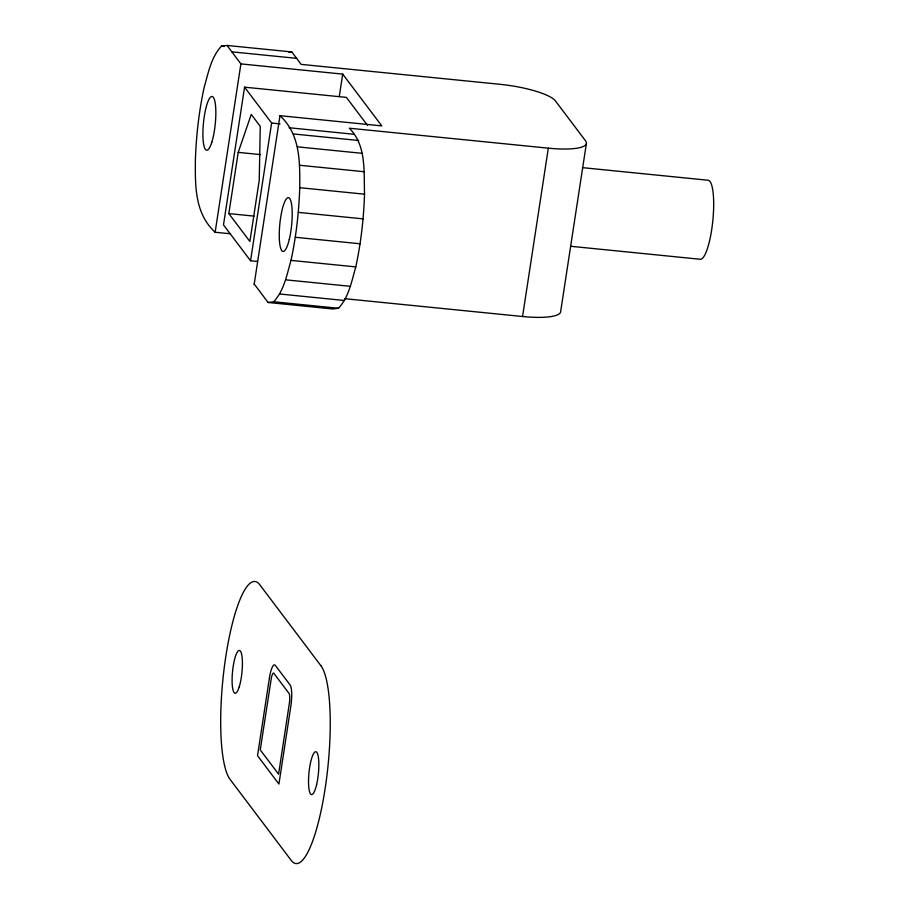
<?xml version="1.0" encoding="UTF-8"?>
<svg xmlns="http://www.w3.org/2000/svg" width="909" height="909" viewBox="0 0 909 909"><rect width="100%" height="100%" fill="white"/><g stroke="black" fill="none" stroke-linecap="round" stroke-linejoin="round"><path stroke-width="1.36" d="M254.225 284.028L268.087 302.481L273.7 301.765C284.165 290.471 286.858 274.688 290.994 260.394C296.152 236.488 298.925 212.127 299.743 187.686C299.913 161.859 300.424 134.543 279.983 115.682L381.791 125.896L342.704 74.106L240.896 63.903L227.034 45.45L221.421 46.166C210.956 57.46 208.263 73.243 204.116 87.537C198.969 111.443 196.196 135.805 195.378 160.245C195.196 186.072 194.696 213.388 215.138 232.25L230.477 233.783M268.087 302.481L332.876 308.98L338.489 308.265C348.954 296.97 351.647 281.188 355.783 266.894C360.941 242.976 363.714 218.626 364.532 194.185C363.748 171.812 366.611 145.383 349.329 128.214L548.32 148.167A47.666 10.726 8.7 0 0 585.578 140.861L555.422 100.91A47.666 10.726 8.7 0 0 500.132 84.321L301.129 64.369L291.823 51.949L227.034 45.45M215.138 232.25L240.896 63.903M367.566 125.453L346.374 97.377L244.566 87.173L223.489 224.909L250.554 260.758L257.52 261.462M228.841 213.592L238.203 152.371L251.248 114.42L260.269 126.374L259.247 180.255L249.884 241.476L228.841 213.592L254.077 216.115M250.554 260.758L271.621 123.022L244.566 87.173M254.145 284.506L279.983 115.682M339.273 96.559L342.704 74.106M344.727 298.686L522.561 316.514L548.32 148.167M586.339 143.792L560.569 312.139A47.666 10.726 8.7 0 1 522.561 316.514M289.017 52.302L291.823 51.949M221.421 46.166L224.239 46.45M231.795 51.836L296.584 58.335M271.621 123.022L279.995 123.863M289.085 127.749L353.874 134.248M293.868 133.998L358.657 140.497M582.464 167.642L707.872 180.221A39.723 8.704 -84.3 0 1 712.94 219.478A39.723 8.704 -84.3 0 1 700.453 259.292L570.818 246.294M297.402 146.838L362.191 153.337M238.203 152.371L260.644 154.621M299.413 165.233L364.202 171.733M299.743 187.686L364.532 194.185M298.345 212.376L363.134 218.876M295.345 237.283L360.134 243.782M290.994 260.394L355.783 266.894M285.642 279.824L350.431 286.324M279.711 294.005L344.5 300.493M273.7 301.765L338.489 308.265M289.585 701.771L278.586 774.184L260.258 749.902L271.405 677.682A9.306 2.045 -84.3 0 1 273.62 673.001L289.301 693.783A9.306 2.045 -84.3 0 1 289.585 701.771M269.439 677.875L257.531 755.686L278.927 784.047L290.835 706.225A17.51 3.841 -84.3 0 0 290.107 684.977L275.325 665.399A17.51 3.841 -84.3 0 0 269.439 677.875M320.934 665.763L259.781 584.748A100.99 22.134 -84.3 0 0 225.784 656.707A100.99 22.134 -84.3 0 0 230.011 779.297L291.164 860.312A100.99 22.134 -84.3 0 0 325.161 788.353A100.99 22.134 -84.3 0 0 320.934 665.763M316.627 784.547A21.543 4.727 -84.3 0 0 315.9 751.732A21.543 4.727 -84.3 0 0 308.537 783.217A21.543 4.727 -84.3 0 0 316.627 784.547M239.192 686.943A21.543 4.727 -84.3 0 0 240.43 651.139A21.543 4.727 -84.3 0 0 232.136 677.591A21.543 4.727 -84.3 0 0 239.192 686.943M211.808 142.247A27.009 5.92 -84.3 0 0 213.354 97.354A27.009 5.92 -84.3 0 0 202.957 130.521A27.009 5.92 -84.3 0 0 211.808 142.247M289.301 239.34A27.009 5.92 -84.3 0 0 288.653 197.719A27.009 5.92 -84.3 0 0 279.268 236.613A27.009 5.92 -84.3 0 0 289.301 239.34"/></g></svg>
